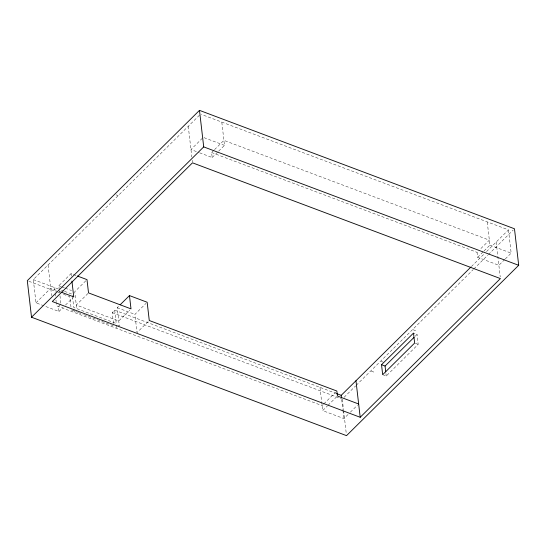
<?xml version="1.0" encoding="UTF-8"?>
<svg xmlns="http://www.w3.org/2000/svg" width="546" height="546" viewBox="0 0 546 546"><rect width="100%" height="100%" fill="white"/><g stroke="black" fill="none" stroke-linecap="round" stroke-linejoin="round"><path stroke-width="0.41" stroke-dasharray="2.73 2.05" d="M43.919 305.821L35.988 302.839L33.299 279.586L200.566 114.121M35.988 302.839L50.751 288.24L56.299 290.329M59.296 289.906L58.818 285.749L71.062 273.635L72.652 274.235M199.604 152.791L212.189 157.521L211.616 152.539L213.957 150.225M214.544 149.645L223.915 140.37L489.353 240.158L480.569 248.853M60.429 304.518L58.415 306.504L58.995 311.486L44.717 306.122M85.824 280.78L74.741 291.741L76.761 309.179M212.189 157.521L218.045 151.727M218.632 151.146L224.488 145.352L221.799 122.106M58.995 311.486L63.124 307.398M65.486 305.064L73.164 297.468M87.94 293.489L76.276 305.023L118.748 320.993L129.832 310.032M113.493 323.416L112.244 312.626L114.701 310.189L335.701 393.27M117.752 325.382L119.328 325.976L117.213 307.705L118.96 305.972M148.102 321.662L137.019 332.623L134.91 314.36L145.987 303.399M323.266 404.456L322.085 405.63L56.648 305.842L56.265 302.518M323.86 403.876L335.667 392.192M504.722 259.5L498.867 265.295L477.627 257.309L477.054 252.327L478.228 251.167M348.034 414.503L343.898 418.591L322.666 410.612L327.388 405.937M327.975 405.35L336.24 397.174M477.627 257.309L483.483 251.515M484.07 250.935L489.926 245.14L487.237 221.894M471.396 266.55L484.09 253.999M486.506 251.61L508.476 229.873L201.351 114.414M344.11 397.304L355.623 385.913M356.231 385.312L473.245 269.553M473.853 268.96L487.796 255.159M488.404 254.559L513.26 229.975M415.233 336.2L417.042 334.411L413.506 333.08M382.678 374.679L386.22 376.01L418.195 344.376L417.042 334.411M350.395 412.169L357.48 405.159M505.309 258.92L511.165 253.126L508.476 229.873M224.488 145.352L203.255 137.374L190.957 149.536L198.819 152.498M489.926 245.14L511.165 253.126M211.616 152.539L477.054 252.327M116.039 194.84L118.161 195.639M413.117 329.757L416.659 331.088M415.363 343.311L418.195 344.376M381.142 361.391L383.975 362.455M371.3 371.123L374.843 372.454M73.451 274.536L76.638 275.73M58.818 285.749L61.207 286.65M61.998 286.95L64.387 287.844M65.186 288.145L71.553 290.54M117.213 307.705L134.91 314.36M33.299 279.586L58.381 289.018M61.459 290.172L63.766 291.038M64.537 291.332L72.229 294.226L72.516 296.717M59.473 291.516L61.063 292.117M28.87 281.279L57.187 291.926M57.972 292.219L59.548 292.813M63.479 294.294L69.772 296.655L71.021 307.453M112.244 312.626L341.489 398.805M71.308 309.944L77.6 312.305M78.385 312.605L83.108 314.38M83.893 314.673L113.78 325.907M496.178 242.042L500.211 276.918M385.933 373.519L386.22 376.01M342.287 399.106L343.536 409.903M343.632 410.728L346.321 433.981M341.687 399.495L342.84 409.459M342.936 410.292L343.898 418.591M319.976 387.36L322.666 410.612M188.268 126.29L191.817 157.016M192.206 160.333L192.397 161.998M114.701 310.189L116.237 323.478L73.765 307.507L72.611 297.543M116.428 325.136L116.817 328.46M71.062 273.635L71.349 276.126M73.963 309.173L74.345 312.489M59.391 290.731L59.582 292.397M59.964 295.714L60.927 304.02M54.532 287.571L55.112 292.554M55.207 293.386L55.59 296.703M55.979 300.027L56.17 301.685M48.055 264.987L51.611 295.714"/><path stroke-width="0.82" d="M199.481 110.36L27.3 280.692L31.525 317.226L346.519 435.64L518.7 265.308L514.475 228.774L199.481 110.36L203.713 146.894L31.525 317.226M120.127 304.818L129.457 295.591L147.154 302.245L149.27 320.509L336.848 391.025L337.421 396.007L358.661 403.992M341.496 397.829L341.209 395.338L470.795 267.151M381.524 364.714L413.506 333.08L414.653 343.045L382.678 374.679L381.524 364.714L385.067 366.045L385.735 371.853M385.067 366.045L414.025 337.394M360.196 417.28L500.402 278.576L192.492 162.824L52.286 301.522L360.196 417.28L355.965 380.739M203.713 146.894L518.7 265.308M77.43 276.03L86.991 279.62L88.527 292.909L130.999 308.872L129.457 295.591M336.493 393.57L341.209 395.338M61.063 292.117L73.751 296.887L71.929 281.108"/></g></svg>
